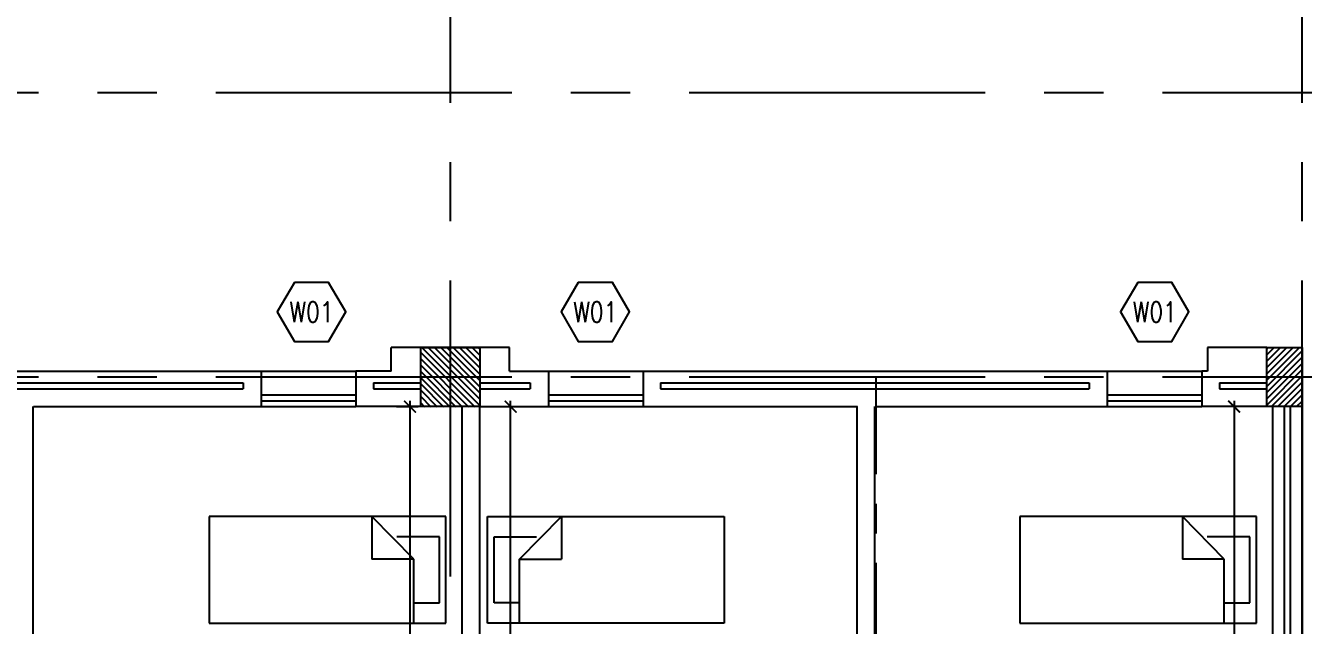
# Model space of a CAD drawing. Extents: x 88808.2 to 88899.2, y 39921.6 to 40001.1.
# Drawn here: x 88882.38 to 88893.18, y 39985.2 to 39990.27 of the extents above; entities that cross this region are included whole.
import ezdxf
from ezdxf.enums import TextEntityAlignment as Align

# ---------------------------------------------------------------- set-up
doc = ezdxf.new("R2010")
doc.units = 0
doc.header["$MEASUREMENT"] = 0
doc.header["$PDMODE"] = 34
doc.linetypes.add('CENTER', pattern=[2, 1.25, -0.25, 0.25, -0.25])
doc.linetypes.add('CENTERX2', pattern=[4, 2.5, -0.5, 0.5, -0.5])
doc.layers.get('0').update_dxf_attribs({"linetype": 'CONTINUOUS'})
doc.layers.get('DEFPOINTS').update_dxf_attribs({"linetype": 'CONTINUOUS'})
for name, color, linetype in [('AXES', 11, 'CENTERX2'), ('AXES1', 11, 'CENTER'), ('COL', 2, 'CONTINUOUS'), ('DIM', 4, 'CONTINUOUS'), ('FIX', 3, 'CONTINUOUS'), ('FUR', 4, 'CONTINUOUS'), ('HAT', 8, 'CONTINUOUS'), ('INSUL', 4, 'CONTINUOUS'), ('WALL', 2, 'CONTINUOUS'), ('WIN', 3, 'CONTINUOUS'), ('WIN-BOX', 3, 'CONTINUOUS'), ('WIN-NO', 5, 'CONTINUOUS')]:
    doc.layers.add(name, color=color, linetype=linetype)
doc.styles.add('ROMANS', font='ROMANS.shx', dxfattribs={"width": 0.6})
doc.dimstyles.new('STANDARD in', dxfattribs={"dimtxt": 0.2, "dimasz": 0.1, "dimexe": 0.07, "dimexo": 0.07, "dimgap": 0.05, "dimtad": 1, "dimdec": 0, "dimlfac": 1000, "dimzin": 0, "dimdsep": 46, "dimtxsty": 'ROMANS', "dimblk": 'ARCHTICK', "dimcen": 0.05, "dimdle": 0.05, "dimclrd": 4, "dimclre": 4, "dimclrt": 2, "dimadec": 0, "dimazin": 0, "dimtfac": 1, "dimtdec": 0, "dimtmove": 2, "dimatfit": 3, "dimfxl": 0, "dimtolj": 1, "dimtzin": 0, "dimarcsym": 0})

# ---------------------------------------------------------------- blocks, each defined once
blk = doc.blocks.new('_ARCHTICK')
at = {"color": 0, "linetype": 'ByBlock', "const_width": 0.15}
blk.add_lwpolyline([(-0.5, -0.5), (0.5, 0.5)], dxfattribs=at)
blk = doc.blocks.new('*D302')
at = {"layer": 'DEFPOINTS', "color": 0, "linetype": 'Continuous'}
for p in [(88886.348, 39987.05), (88886.48, 39987.05), (88886.348, 39982.35)]:
    blk.add_point(p, dxfattribs=at)
at = {"layer": 'DIM', "color": 4, "linetype": 'Continuous', "lineweight": -2}
for p, q in [((88886.418, 39987.05), (88886.55, 39987.05)), ((88886.48, 39982.3), (88886.48, 39987.1)), ((88886.418, 39982.35), (88886.55, 39982.35))]:
    blk.add_line(p, q, dxfattribs=at)
at = {"layer": 'DIM', "color": 4, "linetype": 'Continuous', "lineweight": -2, "xscale": 0.1, "yscale": 0.1, "zscale": 0.1}
for p, rotation in [((88886.48, 39987.05), 90), ((88886.48, 39982.35), 270)]:
    blk.add_blockref('_ARCHTICK', p, dxfattribs=dict(at, rotation=rotation))
at = {"layer": 'DIM', "color": 2, "linetype": 'Continuous', "insert": (88886.33, 39984.7), "char_height": 0.2, "attachment_point": 5, "rotation": 90, "style": 'ROMANS'}
blk.add_mtext('\\A1;4700', dxfattribs=at)
blk = doc.blocks.new('*D298')
at = {"layer": 'DEFPOINTS', "color": 0, "linetype": 'Continuous'}
for p in [(88885.445, 39987.05), (88885.445, 39982.35), (88885.629, 39982.35)]:
    blk.add_point(p, dxfattribs=at)
at = {"layer": 'DIM', "color": 4, "linetype": 'Continuous', "lineweight": -2}
for p, q in [((88885.515, 39987.05), (88885.699, 39987.05)), ((88885.629, 39987.1), (88885.629, 39982.3)), ((88885.515, 39982.35), (88885.699, 39982.35))]:
    blk.add_line(p, q, dxfattribs=at)
at = {"layer": 'DIM', "color": 4, "linetype": 'Continuous', "lineweight": -2, "xscale": 0.1, "yscale": 0.1, "zscale": 0.1}
for p, rotation in [((88885.629, 39987.05), 90), ((88885.629, 39982.35), 270)]:
    blk.add_blockref('_ARCHTICK', p, dxfattribs=dict(at, rotation=rotation))
at = {"layer": 'DIM', "color": 2, "linetype": 'Continuous', "insert": (88885.479, 39984.7), "char_height": 0.2, "attachment_point": 5, "rotation": 90, "style": 'ROMANS'}
blk.add_mtext('\\A1;4700', dxfattribs=at)
blk = doc.blocks.new('AH20A')
at = {"layer": 'FUR'}
for p, q in [((0, 0.5), (0, -0.5)), ((1, 0.5), (0, 0.5)), ((0.1358, 0.5), (0.1358, -0.0987)), ((1, -0.5), (1, 0.5)), ((0.1358, 0.3112), (0.0277, 0.3112)), ((0.0277, 0.3112), (0.0277, -0.3087)), ((0.1358, -0.0987), (0.3125, -0.5)), ((0.1358, -0.0987), (0.3125, -0.0987)), ((0.3125, -0.5), (0.3125, -0.0987)), ((0.0277, -0.3087), (0.2076, -0.3087)), ((0, -0.5), (1, -0.5))]:
    blk.add_line(p, q, dxfattribs=at)
blk = doc.blocks.new('WW1')
at = {"layer": 'WIN-BOX'}
blk.add_lwpolyline([(144, -250), (289, 0), (144, 250), (-144, 250), (-289, 0), (-144, -250)], close=True, dxfattribs=at)
at = {"layer": 'WIN-NO', "style": 'ROMANS', "width": 0.8}
blk.add_attdef('W00', text='', height=170, dxfattribs=at).set_placement((0, 0), align=Align.MIDDLE)
blk = doc.blocks.new('*X47')
at = {"color": 0}
for p, q in [((203889, 118293), (204345, 118750)), ((203889, 118346), (204292, 118750)), ((203889, 118399), (204239, 118750)), ((203889, 118452), (204186, 118750)), ((203889, 118505), (204133, 118750)), ((203889, 118558), (204080, 118750)), ((203889, 118611), (204027, 118750)), ((203889, 118665), (203974, 118750)), ((203889, 118718), (203921, 118750)), ((203898, 118250), (204389, 118740)), ((203951, 118250), (204389, 118687)), ((204004, 118250), (204389, 118634)), ((204057, 118250), (204389, 118581)), ((204110, 118250), (204389, 118528)), ((204163, 118250), (204389, 118475)), ((204216, 118250), (204389, 118422)), ((204269, 118250), (204389, 118369)), ((204322, 118250), (204389, 118316)), ((204375, 118250), (204389, 118263))]:
    blk.add_line(p, q, dxfattribs=at)
blk = doc.blocks.new('*D306')
at = {"layer": 'DEFPOINTS', "color": 0, "linetype": 'Continuous'}
for p in [(88892.595, 39987.05), (88892.595, 39982.35), (88892.595, 39982.35)]:
    blk.add_point(p, dxfattribs=at)
at = {"layer": 'DIM', "color": 4, "linetype": 'Continuous', "lineweight": -2}
blk.add_line((88892.595, 39987.1), (88892.595, 39982.3), dxfattribs=at)
at = {"layer": 'DIM', "color": 4, "linetype": 'Continuous', "lineweight": -2, "xscale": 0.1, "yscale": 0.1, "zscale": 0.1}
for p, rotation in [((88892.595, 39987.05), 90), ((88892.595, 39982.35), 270)]:
    blk.add_blockref('_ARCHTICK', p, dxfattribs=dict(at, rotation=rotation))
at = {"layer": 'DIM', "color": 2, "linetype": 'Continuous', "insert": (88892.445, 39984.7), "char_height": 0.2, "attachment_point": 5, "rotation": 90, "style": 'ROMANS'}
blk.add_mtext('\\A1;4700', dxfattribs=at)
blk = doc.blocks.new('C-300')
at = {"layer": 'HAT', "linetype": 'ByBlock', "ltscale": 0.3}
h = blk.add_hatch(dxfattribs=at)
h.set_pattern_fill('ANSI31', color=8, scale=300, style=0)
h.set_pattern_definition([(45, (-258496.182, -82361.005), (-26.5165043, 26.5165043), [])])
h.paths.add_polyline_path([(300, 500), (0, 500), (0, 250), (300, 250)])
h.paths.add_polyline_path([(300, 250), (0, 250), (0, 0), (300, 0)])
at = {"layer": 'COL'}
blk.add_lwpolyline([(0, 500), (300, 500), (300, 0), (0, 0)], close=True, dxfattribs=at)

msp = doc.modelspace()

# ---------------------------------------------------------------- linework, layer by layer
at = {"layer": 'AXES'}
for p, q in [((88885.9703, 39921.6153), (88885.9703, 40000.4279)), ((88893.1703, 39921.6153), (88893.1703, 40000.0779)), ((88898.4894, 39989.6996), (88876.9703, 39989.6996)), ((88898.4894, 39987.2996), (88876.9958, 39987.2996))]:
    msp.add_line(p, q, dxfattribs=at)
at = {"layer": 'AXES1'}
msp.add_line((88889.5703, 39928.4796), (88889.5703, 39987.2996), dxfattribs=at)
at = {"layer": 'COL'}
msp.add_lwpolyline([(88885.7203, 39987.0496), (88885.7203, 39987.5496), (88886.2203, 39987.5496), (88886.2203, 39987.0496)], close=True, dxfattribs=at)
at = {"layer": 'INSUL'}
for p, q in [((88880.5491, 39987.2496), (88884.2203, 39987.2496)), ((88884.2203, 39987.2496), (88884.2203, 39987.1996)), ((88885.3203, 39987.2496), (88885.7203, 39987.2496)), ((88885.3203, 39987.2496), (88885.3203, 39987.1996)), ((88886.2203, 39987.2496), (88886.6458, 39987.2496)), ((88886.6458, 39987.2496), (88886.6458, 39987.1996)), ((88887.7458, 39987.2496), (88887.7458, 39987.1996)), ((88887.7458, 39987.2496), (88891.3703, 39987.2496)), ((88891.3703, 39987.2496), (88891.3703, 39987.1996)), ((88892.4703, 39987.2496), (88892.4703, 39987.1996)), ((88892.4703, 39987.2496), (88892.8703, 39987.2496)), ((88880.5491, 39987.1996), (88884.2203, 39987.1996)), ((88885.3203, 39987.1996), (88885.7203, 39987.1996)), ((88886.2203, 39987.1996), (88886.6458, 39987.1996)), ((88887.7458, 39987.1996), (88891.3703, 39987.1996)), ((88892.4703, 39987.1996), (88892.8703, 39987.1996)), ((88893.0203, 39980.4496), (88893.0203, 39987.0496)), ((88893.0703, 39980.4496), (88893.0703, 39987.0496))]:
    msp.add_line(p, q, dxfattribs=at)
at = {"layer": 'WALL'}
for p, q in [((88885.4703, 39987.3496), (88885.4703, 39987.5496)), ((88886.4703, 39987.5496), (88885.4703, 39987.5496)), ((88886.4703, 39987.3496), (88886.4703, 39987.5496)), ((88892.3703, 39987.5496), (88892.3703, 39987.3496)), ((88892.8703, 39987.5496), (88892.3703, 39987.5496)), ((88880.3991, 39987.3496), (88884.3703, 39987.3496)), ((88884.3703, 39987.3496), (88884.3703, 39987.0496)), ((88885.4703, 39987.3496), (88885.1703, 39987.3496)), ((88885.1703, 39987.3496), (88885.1703, 39987.0496)), ((88886.4703, 39987.3496), (88886.7991, 39987.3496)), ((88886.7991, 39987.3496), (88886.7991, 39987.0496)), ((88887.5991, 39987.3496), (88887.5991, 39987.0496)), ((88887.5991, 39987.3496), (88891.5203, 39987.3496)), ((88891.5203, 39987.3496), (88891.5203, 39987.0496)), ((88892.3703, 39987.3496), (88892.3203, 39987.3496)), ((88892.3203, 39987.3496), (88892.3203, 39987.0496)), ((88882.4453, 39980.3996), (88882.4453, 39987.0496)), ((88882.4486, 39987.0496), (88884.3703, 39987.0496)), ((88885.7203, 39987.0496), (88885.1703, 39987.0496)), ((88886.0703, 39982.3496), (88886.0703, 39987.0496)), ((88886.2203, 39987.0496), (88886.7991, 39987.0496)), ((88886.2203, 39982.3496), (88886.2203, 39987.0496)), ((88887.5991, 39987.0496), (88889.4111, 39987.0496)), ((88889.4078, 39980.3996), (88889.4078, 39987.0496)), ((88889.5578, 39980.3996), (88889.5578, 39987.0496)), ((88889.5611, 39987.0496), (88891.5203, 39987.0496)), ((88892.8703, 39987.0496), (88892.3203, 39987.0496)), ((88892.9203, 39982.3496), (88892.9203, 39987.0496)), ((88893.1703, 39981.6996), (88893.1703, 39987.0496)), ((88893.1703, 39987.0496), (88893.1703, 39980.4496))]:
    msp.add_line(p, q, dxfattribs=at)
at = {"layer": 'WIN'}
for p, q in [((88884.3703, 39987.3496), (88885.1703, 39987.3496)), ((88886.7991, 39987.3496), (88887.5991, 39987.3496)), ((88891.5203, 39987.3496), (88892.3203, 39987.3496)), ((88884.3703, 39987.1496), (88885.1703, 39987.1496)), ((88886.7991, 39987.1496), (88887.5991, 39987.1496)), ((88891.5203, 39987.1496), (88892.3203, 39987.1496)), ((88884.3703, 39987.0996), (88885.1703, 39987.0996)), ((88884.3703, 39987.0496), (88885.1703, 39987.0496)), ((88886.7991, 39987.0996), (88887.5991, 39987.0996)), ((88886.7991, 39987.0496), (88887.5991, 39987.0496)), ((88891.5203, 39987.0996), (88892.3203, 39987.0996)), ((88891.5203, 39987.0496), (88892.3203, 39987.0496))]:
    msp.add_line(p, q, dxfattribs=at)

# ---------------------------------------------------------------- block references
at = {"layer": 'COL', "color": 6, "linetype": 'ByBlock', "ltscale": 0.3, "xscale": 0.001, "yscale": 0.001, "zscale": 0.001}
msp.add_blockref('C-300', (88892.8703, 39987.0496), dxfattribs=at)
at = {"layer": 'FIX', "yscale": 0.8999999999999998, "zscale": 2, "rotation": 180}
for p, xscale in [((88885.9326, 39985.6715), 2), ((88886.2841, 39985.6715), -2), ((88892.7826, 39985.6715), 2)]:
    msp.add_blockref('AH20A', p, dxfattribs=dict(at, xscale=xscale))
at = {"layer": 'HAT', "xscale": -0.001, "yscale": 0.001, "zscale": 0.001, "rotation": 180}
msp.add_blockref('*X47', (88681.8317, 40105.7993), dxfattribs=at)
at = {"layer": 'WIN-NO'}
ref = msp.add_blockref('WW1', (88884.7969, 39987.8496), dxfattribs=dict(at, xscale=0.001, yscale=0.001, zscale=0.001, rotation=180))
ref.add_attrib('W00', 'W01', dxfattribs={"height": 0.17, "style": 'ROMANS', "width": 0.8}).set_placement((88884.7969, 39987.8496), align=Align.MIDDLE)
ref = msp.add_blockref('WW1', (88887.1958, 39987.8496), dxfattribs=dict(at, xscale=0.001, yscale=0.001, zscale=0.001, rotation=180))
ref.add_attrib('W00', 'W01', dxfattribs={"height": 0.17, "style": 'ROMANS', "width": 0.8}).set_placement((88887.1958, 39987.8496), align=Align.MIDDLE)
ref = msp.add_blockref('WW1', (88891.924, 39987.8496), dxfattribs=dict(at, xscale=0.001, yscale=0.001, zscale=0.001, rotation=180))
ref.add_attrib('W00', 'W01', dxfattribs={"height": 0.17, "style": 'ROMANS', "width": 0.8}).set_placement((88891.924, 39987.8496), align=Align.MIDDLE)

# ---------------------------------------------------------------- dimensions: what is measured, and where the dimension line sits
at = {"layer": 'DIM', "color": 0, "linetype": 'Continuous'}
for base, p1, p2, picture, middle in [((88885.6289, 39982.3496), (88885.4453, 39987.0496), (88885.4453, 39982.3496), '*D298', (88885.4789, 39984.6996)), ((88886.4796, 39987.0496), (88886.3483, 39982.3496), (88886.3483, 39987.0496), '*D302', (88886.3296, 39984.6996)), ((88892.5953, 39982.3496), (88892.5953, 39987.0496), (88892.5953, 39982.3496), '*D306', (88892.4453, 39984.6996))]:
    dim = msp.add_linear_dim(base=base, p1=p1, p2=p2, angle=90, dimstyle='STANDARD in', dxfattribs=at)
    dim.commit()
    dim.dimension.update_dxf_attribs({"geometry": picture, "text_midpoint": middle})

doc.saveas('drawing.dxf')
